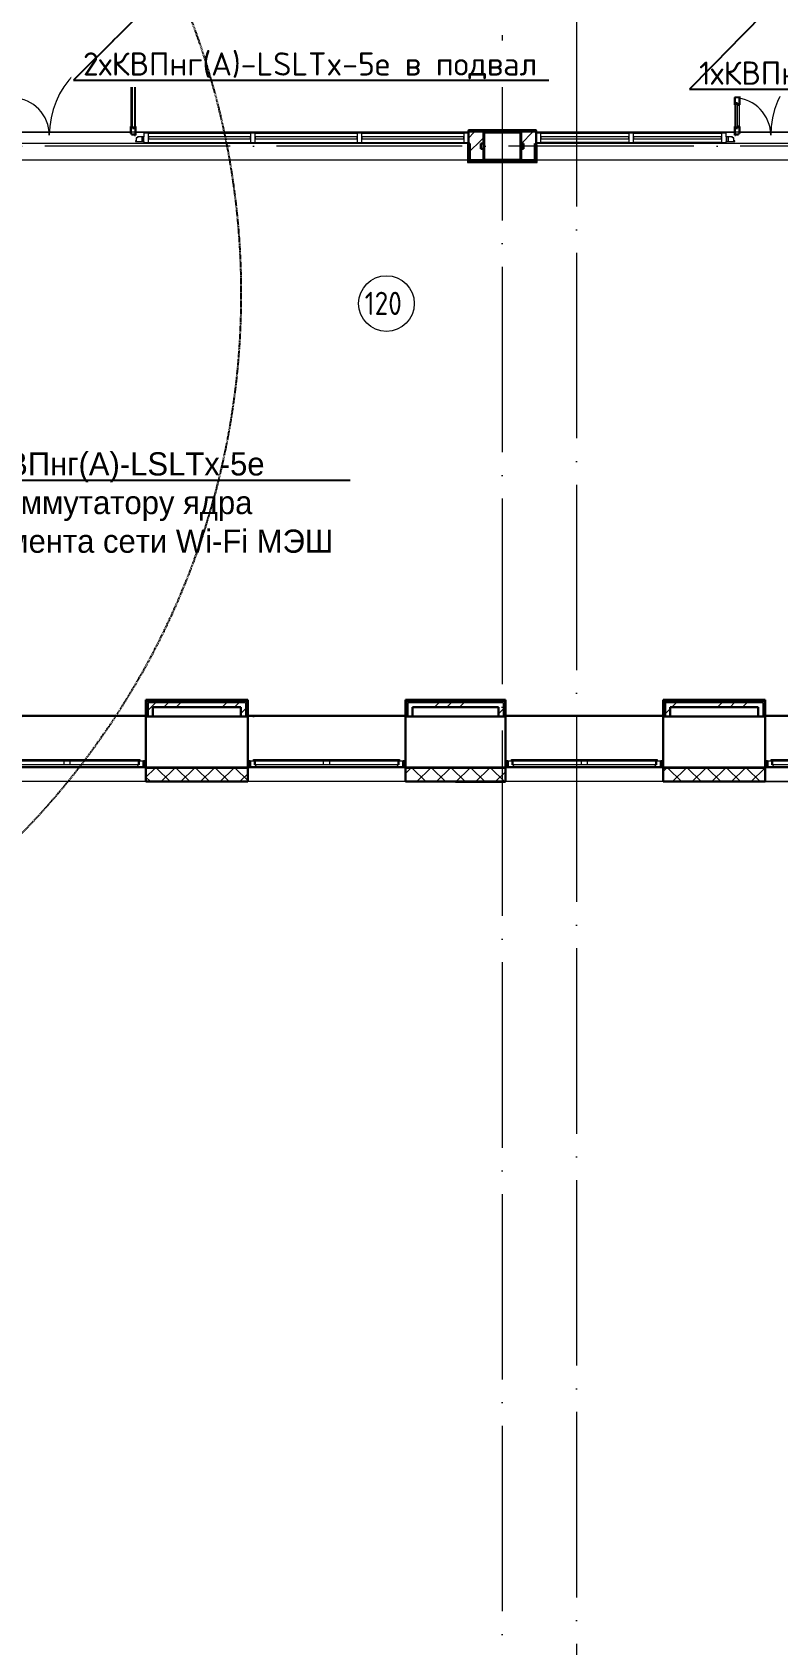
# Model space of a CAD drawing. Header units: millimetres. Extents: x -695119 to 412940, y -249585 to 622758.
# Drawn here: x 17223 to 25263, y 51023 to 68414 of the extents above; entities that cross this region are included whole.
import ezdxf
from ezdxf import colors
from ezdxf.entities.mleader import LeaderData, LeaderLine
from ezdxf.math import Vec2, Vec3

# ---------------------------------------------------------------- set-up
doc = ezdxf.new("R2010")
doc.units = ezdxf.units.MM
for name, pattern in [('ADSK_Линия сетки', [25, 20, -2.5, 0, -2.5]), ('ADSK_Сверху', [450, 300, -150]), ('DASH', [0.75, 0.5, -0.25])]:
    doc.linetypes.add(name, pattern=pattern)
for name, color, linetype, lineweight in [('_ Окна', 252, 'Continuous', 30), ('Витраж', 252, 'Continuous', 9), ('Двери', 8, 'Continuous', 9), ('Линии', 7, 'Continuous', 9), ('Марки помещений', 8, 'Continuous', 20), ('Несущие колонны', 252, 'Continuous', 18), ('Ограждение', 8, 'Continuous', 9), ('Окна', 252, 'Continuous', 9), ('Оси', 252, 'Continuous', 9), ('Панели витража', 8, 'Continuous', 9), ('Стены внутренние', 252, 'Continuous', 18), ('Стены наружные', 252, 'Continuous', 18), ('Стены штриховка', 7, 'Continuous', 9), ('ТХ Текст', 251, 'Continuous', 0)]:
    doc.layers.add(name, color=color, linetype=linetype, lineweight=lineweight)
doc.layers.add('_19D-Телекоммуникационные шкафы', color=7, linetype='Continuous')
doc.layers.add('Двери открывание', color=7, linetype='Continuous', lineweight=9, true_color=0xc0c0c0)
doc.styles.add('GOST Common_3', font='', dxfattribs={"height": 3.5})
doc.styles.add('Mipgost_5', font='', dxfattribs={"height": 250})
doc.styles.get('GOST Common_3').set_extended_font_data('GOST type B')
doc.styles.get('Mipgost_5').set_extended_font_data('Mipgost')
pattern_1 = [(0, (-32121.8, 98), (0, 600), []), (90, (-32121.8, 98), (-600, 4e-14), [])]

# ---------------------------------------------------------------- blocks, each defined once
blk = doc.blocks.new('1 этаж')
at = {"layer": 'Ограждение', "true_color": 0x636466}
h = blk.add_hatch(dxfattribs=at)
h.set_pattern_fill('FP_25', color=251, style=0, pattern_type=2)
h.set_pattern_definition(pattern_1)
h.paths.add_polyline_path([(-23023, -13822), (-22293, -13822), (-22293, -13817), (-23023, -13817)])
h = blk.add_hatch(dxfattribs=at)
h.set_pattern_fill('FP_25', color=251, style=0, pattern_type=2)
h.set_pattern_definition(pattern_1)
h.paths.add_polyline_path([(-22308, -14167), (-22283, -14167), (-22293, -14157), (-23023, -14157), (-23033, -14167), (-22999, -14167)])
at = {"layer": '_ Окна', "color": 251, "lineweight": 18, "true_color": 0x636466}
for p, q in [((-26592, -20665), (-26587, -20682)), ((-26587, -20682), (-26528, -20682)), ((-26574, -20665), (-26586, -20665)), ((-26574, -20624), (-26574, -20665)), ((-26528, -20624), (-26566, -20624)), ((-26528, -20682), (-26528, -20624)), ((-25340, -20624), (-25378, -20624)), ((-25378, -20624), (-25378, -20682)), ((-25378, -20682), (-25318, -20682)), ((-25332, -20665), (-25332, -20624)), ((-25320, -20665), (-25332, -20665)), ((-25318, -20682), (-25314, -20665)), ((-23792, -20665), (-23787, -20682)), ((-23787, -20682), (-23728, -20682)), ((-23774, -20665), (-23786, -20665)), ((-23774, -20624), (-23774, -20665)), ((-23728, -20624), (-23766, -20624)), ((-23728, -20682), (-23728, -20624)), ((-22560, -20624), (-22598, -20624)), ((-22598, -20624), (-22598, -20682)), ((-22598, -20682), (-22538, -20682)), ((-22552, -20665), (-22552, -20624)), ((-22540, -20665), (-22552, -20665)), ((-22538, -20682), (-22534, -20665)), ((-21012, -20665), (-21007, -20682)), ((-21007, -20682), (-20948, -20682)), ((-20994, -20665), (-21006, -20665)), ((-20994, -20624), (-20994, -20665)), ((-20948, -20624), (-20986, -20624)), ((-20948, -20682), (-20948, -20624)), ((-19760, -20624), (-19798, -20624)), ((-19798, -20624), (-19798, -20682)), ((-19798, -20682), (-19738, -20682)), ((-19752, -20665), (-19752, -20624)), ((-19740, -20665), (-19752, -20665)), ((-19738, -20682), (-19734, -20665))]:
    blk.add_line(p, q, dxfattribs=at)
at = {"layer": '_ Окна', "color": 251, "true_color": 0x636466}
for p, q in [((-26503, -20624), (-26528, -20624)), ((-26528, -20624), (-26528, -20682)), ((-26528, -20682), (-26503, -20682)), ((-25378, -20624), (-25403, -20624)), ((-25403, -20682), (-25378, -20682)), ((-25378, -20682), (-25378, -20624)), ((-23703, -20624), (-23728, -20624)), ((-23728, -20624), (-23728, -20682)), ((-23728, -20682), (-23703, -20682)), ((-22598, -20624), (-22623, -20624)), ((-22623, -20682), (-22598, -20682)), ((-22598, -20682), (-22598, -20624)), ((-20923, -20624), (-20948, -20624)), ((-20948, -20624), (-20948, -20682)), ((-20948, -20682), (-20923, -20682)), ((-19798, -20624), (-19823, -20624)), ((-19823, -20682), (-19798, -20682)), ((-19798, -20682), (-19798, -20624))]:
    blk.add_line(p, q, dxfattribs=at)
at = {"layer": 'Витраж', "color": 251, "lineweight": 18, "true_color": 0x636466, "extrusion": (0, 0, -1)}
for p, q in [((-26473, -13852), (-26523, -13852)), ((-26523, -13852), (-26523, -13892)), ((-26473, -13952), (-26473, -13852)), ((-25323, -13852), (-25373, -13852)), ((-25373, -13852), (-25373, -13952)), ((-25323, -13952), (-25323, -13852)), ((-24173, -13852), (-24223, -13852)), ((-24223, -13852), (-24223, -13952)), ((-24173, -13952), (-24173, -13852)), ((-22243, -13852), (-22293, -13852)), ((-22293, -13852), (-22293, -13952)), ((-22243, -13952), (-22243, -13852)), ((-21243, -13852), (-21293, -13852)), ((-21293, -13852), (-21293, -13952)), ((-21243, -13952), (-21243, -13852)), ((-20243, -13852), (-20293, -13852)), ((-20293, -13852), (-20293, -13952)), ((-20243, -13892), (-20243, -13852)), ((-26523, -13942), (-26523, -13952)), ((-26523, -13952), (-26473, -13952)), ((-25373, -13952), (-25323, -13952)), ((-24223, -13952), (-24173, -13952)), ((-22293, -13952), (-22243, -13952)), ((-21293, -13952), (-21243, -13952)), ((-20293, -13952), (-20243, -13952)), ((-20243, -13952), (-20243, -13942))]:
    blk.add_line(p, q, dxfattribs=at)
at = {"layer": 'Витраж', "color": 251, "true_color": 0x636466}
for p, q in [((-26473, -13852), (-25373, -13852)), ((-25323, -13852), (-24223, -13852)), ((-24173, -13852), (-23073, -13852)), ((-22243, -13852), (-21293, -13852)), ((-21243, -13852), (-20293, -13852)), ((-26473, -13952), (-25373, -13952)), ((-25323, -13952), (-24223, -13952)), ((-24173, -13952), (-23073, -13952)), ((-21293, -13952), (-22243, -13952)), ((-20293, -13952), (-21243, -13952))]:
    blk.add_line(p, q, dxfattribs=at)
at = {"layer": 'Витраж', "color": 251, "lineweight": 18, "true_color": 0x636466}
for p, q in [((-23023, -13852), (-23073, -13852)), ((-23073, -13852), (-23073, -13952)), ((-23023, -13952), (-23023, -13852)), ((-23073, -13952), (-23023, -13952))]:
    blk.add_line(p, q, dxfattribs=at)
at = {"layer": 'Двери', "color": 251, "lineweight": 30, "true_color": 0x636466}
for p, q in [((-26657, -12928), (-26665, -12928)), ((-26665, -12928), (-26665, -13004)), ((-26665, -13004), (-26645, -13004)), ((-26623, -12919), (-26657, -12919)), ((-26657, -12919), (-26657, -12928)), ((-26645, -13004), (-26645, -12986)), ((-26645, -12986), (-26624, -12986)), ((-26624, -12986), (-26624, -13004)), ((-26624, -13004), (-26615, -13004)), ((-26615, -12910), (-26623, -12910)), ((-26623, -12910), (-26623, -12919)), ((-26615, -13004), (-26615, -12910)), ((-20143, -13468), (-20151, -13468)), ((-20151, -13468), (-20151, -13544)), ((-20142, -13544), (-20151, -13544)), ((-20109, -13459), (-20143, -13459)), ((-20143, -13459), (-20143, -13468)), ((-20142, -13526), (-20142, -13544)), ((-20121, -13526), (-20142, -13526)), ((-20121, -13544), (-20121, -13526)), ((-20101, -13544), (-20121, -13544)), ((-20101, -13450), (-20109, -13450)), ((-20109, -13450), (-20109, -13459)), ((-20101, -13544), (-20101, -13450)), ((-26665, -13780), (-26665, -13856)), ((-26665, -13780), (-26645, -13780)), ((-26665, -13856), (-26657, -13856)), ((-26657, -13856), (-26657, -13865)), ((-26657, -13865), (-26623, -13865)), ((-26645, -13780), (-26645, -13798)), ((-26645, -13798), (-26624, -13798)), ((-26624, -13780), (-26615, -13780)), ((-26624, -13798), (-26624, -13780)), ((-26623, -13865), (-26623, -13874)), ((-26623, -13874), (-26615, -13874)), ((-26615, -13874), (-26615, -13780)), ((-20151, -13780), (-20151, -13874)), ((-20142, -13780), (-20151, -13780)), ((-20151, -13874), (-20143, -13874)), ((-20143, -13874), (-20143, -13865)), ((-20143, -13865), (-20109, -13865)), ((-20142, -13798), (-20142, -13780)), ((-20121, -13798), (-20142, -13798)), ((-20121, -13780), (-20121, -13798)), ((-20101, -13780), (-20121, -13780)), ((-20109, -13865), (-20109, -13856)), ((-20109, -13856), (-20101, -13856)), ((-20101, -13856), (-20101, -13780))]:
    blk.add_line(p, q, dxfattribs=at)
at = {"layer": 'Двери', "color": 251, "true_color": 0x636466}
for p, q in [((-26665, -13004), (-26665, -13780)), ((-26645, -13798), (-26645, -12986)), ((-26645, -12986), (-26624, -12986)), ((-26624, -12986), (-26624, -13798)), ((-26615, -13780), (-26615, -13004)), ((-20151, -13544), (-20151, -13780)), ((-20142, -13526), (-20142, -13798)), ((-20121, -13526), (-20142, -13526)), ((-20121, -13798), (-20121, -13526)), ((-20101, -13780), (-20101, -13544)), ((-26624, -13798), (-26645, -13798)), ((-26592, -13900), (-26606, -13900)), ((-26606, -13900), (-26606, -13934)), ((-26592, -13892), (-26592, -13900)), ((-26543, -13892), (-26592, -13892)), ((-26523, -13892), (-26543, -13892)), ((-26543, -13892), (-26543, -13942)), ((-26543, -13942), (-26543, -13892)), ((-26523, -13942), (-26523, -13892)), ((-20243, -13892), (-20243, -13942)), ((-20223, -13892), (-20243, -13892)), ((-20223, -13942), (-20223, -13892)), ((-20174, -13892), (-20223, -13892)), ((-20223, -13892), (-20223, -13942)), ((-20174, -13900), (-20174, -13892)), ((-20160, -13900), (-20174, -13900)), ((-20160, -13934), (-20160, -13900)), ((-20142, -13798), (-20121, -13798)), ((-26606, -13934), (-26615, -13934)), ((-26615, -13934), (-26615, -13942)), ((-26615, -13942), (-26543, -13942)), ((-26543, -13942), (-26523, -13942)), ((-20243, -13942), (-20223, -13942)), ((-20223, -13942), (-20151, -13942)), ((-20151, -13934), (-20160, -13934)), ((-20151, -13942), (-20151, -13934))]:
    blk.add_line(p, q, dxfattribs=at)
at = {"layer": 'Двери открывание', "color": 251, "true_color": 0x636466}
for centre, radius, start, end in [((-26597, -13874), 946, 91.0903, 180), ((-18817, -13874), 946, 91.0903, 180), ((-27949, -13874), 406, 0, 87.459), ((-20169, -13874), 406, 0, 87.459)]:
    blk.add_arc(centre, radius, start, end, dxfattribs=at)
at = {"layer": 'Линии', "color": 251, "linetype": 'ADSK_Сверху', "ltscale": 100, "true_color": 0x636466}
for p, q in [((-15053, -13842), (-48263, -13842)), ((-15053, -14142), (-48263, -14142))]:
    blk.add_line(p, q, dxfattribs=at)
at = {"layer": 'Марки помещений', "color": 251, "true_color": 0x636466}
blk.add_circle((-23907, -15689), 300, dxfattribs=at)
at = {"layer": 'Несущие колонны', "color": 251, "lineweight": 40, "true_color": 0x636466}
for p, q in [((-22858, -13842), (-22458, -13842)), ((-22858, -14142), (-22858, -13842)), ((-22458, -13842), (-22858, -13842)), ((-22458, -13842), (-22458, -14142)), ((-22858, -13962), (-22858, -14142)), ((-22458, -14142), (-22458, -13962)), ((-22458, -14142), (-22858, -14142)), ((-22858, -14142), (-22458, -14142))]:
    blk.add_line(p, q, dxfattribs=at)
at = {"layer": 'Несущие колонны', "color": 251, "true_color": 0x636466}
for p, q in [((-22858, -13842), (-22858, -13962)), ((-22458, -13962), (-22458, -13842))]:
    blk.add_line(p, q, dxfattribs=at)
at = {"layer": 'Ограждение', "color": 251, "true_color": 0x636466}
for p, q in [((-23023, -13822), (-23023, -13817)), ((-22293, -13817), (-23023, -13817)), ((-22293, -13817), (-22293, -13822)), ((-23033, -13962), (-23023, -13962)), ((-23033, -13962), (-23033, -14167)), ((-22293, -13977), (-22283, -13977)), ((-22283, -14167), (-22283, -13977)), ((-23033, -14167), (-23023, -14157)), ((-23033, -14167), (-22283, -14167)), ((-22283, -14167), (-22293, -14157))]:
    blk.add_line(p, q, dxfattribs=at)
at = {"layer": 'Окна', "color": 251, "true_color": 0x636466}
for p, q in [((-28140, -20607), (-27368, -20607)), ((-27368, -20624), (-28140, -20624)), ((-27388, -20665), (-28120, -20665)), ((-28118, -20682), (-26587, -20682)), ((-27388, -20624), (-27388, -20665)), ((-27318, -20665), (-27388, -20665)), ((-27368, -20607), (-27338, -20607)), ((-27368, -20607), (-27368, -20624)), ((-27338, -20624), (-27368, -20624)), ((-27338, -20607), (-26566, -20607)), ((-27338, -20624), (-27338, -20607)), ((-26566, -20624), (-27338, -20624)), ((-27318, -20665), (-27318, -20624)), ((-26586, -20665), (-27318, -20665)), ((-26586, -20624), (-26586, -20665)), ((-26566, -20607), (-26566, -20624)), ((-25340, -20607), (-24568, -20607)), ((-25340, -20624), (-25340, -20607)), ((-24568, -20624), (-25340, -20624)), ((-25320, -20665), (-25320, -20624)), ((-24588, -20665), (-25320, -20665)), ((-25318, -20682), (-23787, -20682)), ((-24588, -20624), (-24588, -20665)), ((-24518, -20665), (-24588, -20665)), ((-24568, -20607), (-24538, -20607)), ((-24568, -20607), (-24568, -20624)), ((-24538, -20624), (-24568, -20624)), ((-24538, -20607), (-23766, -20607)), ((-24538, -20624), (-24538, -20607)), ((-23766, -20624), (-24538, -20624)), ((-24518, -20665), (-24518, -20624)), ((-23786, -20665), (-24518, -20665)), ((-23786, -20624), (-23786, -20665)), ((-23766, -20607), (-23766, -20624)), ((-22560, -20607), (-21788, -20607)), ((-22560, -20624), (-22560, -20607)), ((-21788, -20624), (-22560, -20624)), ((-22540, -20665), (-22540, -20624)), ((-21808, -20665), (-22540, -20665)), ((-22538, -20682), (-21007, -20682)), ((-21808, -20624), (-21808, -20665)), ((-21738, -20665), (-21808, -20665)), ((-21788, -20607), (-21758, -20607)), ((-21788, -20607), (-21788, -20624)), ((-21758, -20624), (-21788, -20624)), ((-21758, -20607), (-20986, -20607)), ((-21758, -20624), (-21758, -20607)), ((-20986, -20624), (-21758, -20624)), ((-21738, -20665), (-21738, -20624)), ((-21006, -20665), (-21738, -20665)), ((-21006, -20624), (-21006, -20665)), ((-20986, -20607), (-20986, -20624)), ((-19760, -20607), (-18988, -20607)), ((-19760, -20624), (-19760, -20607)), ((-18988, -20624), (-19760, -20624)), ((-19740, -20665), (-19740, -20624)), ((-19008, -20665), (-19740, -20665)), ((-19738, -20682), (-18207, -20682))]:
    blk.add_line(p, q, dxfattribs=at)
at = {"layer": 'Оси', "color": 251, "linetype": 'ADSK_Линия сетки', "ltscale": 100, "true_color": 0x636466}
for p, q in [((-22658, 32209), (-22658, -32498)), ((-21858, -2642), (-21858, -33768)), ((4409, -13992), (-72530, -13992)), ((4409, -20142), (-72530, -20142))]:
    blk.add_line(p, q, dxfattribs=at)
at = {"layer": 'Панели витража', "color": 251, "lineweight": 18, "true_color": 0x636466}
for p, q in [((-25373, -13889), (-26473, -13889)), ((-26473, -13889), (-26473, -13914)), ((-25373, -13914), (-25373, -13889)), ((-24223, -13889), (-25323, -13889)), ((-25323, -13889), (-25323, -13914)), ((-24223, -13914), (-24223, -13889)), ((-23073, -13889), (-24173, -13889)), ((-24173, -13889), (-24173, -13914)), ((-23073, -13914), (-23073, -13889)), ((-21293, -13889), (-22243, -13889)), ((-22243, -13889), (-22243, -13914)), ((-21293, -13914), (-21293, -13889)), ((-20293, -13889), (-21243, -13889)), ((-21243, -13889), (-21243, -13914)), ((-20293, -13914), (-20293, -13889)), ((-26473, -13914), (-25373, -13914)), ((-25323, -13914), (-24223, -13914)), ((-24173, -13914), (-23073, -13914)), ((-22243, -13914), (-21293, -13914)), ((-21243, -13914), (-20293, -13914))]:
    blk.add_line(p, q, dxfattribs=at)
at = {"layer": 'Стены внутренние', "color": 251, "lineweight": 30, "true_color": 0x636466}
for p, q in [((-26503, -20142), (-26503, -20692)), ((-25478, -20142), (-26428, -20142)), ((-25403, -20692), (-25403, -20142)), ((-23703, -20142), (-23703, -20692)), ((-22698, -20142), (-23628, -20142)), ((-22623, -20692), (-22623, -20142)), ((-20923, -20142), (-20923, -20692)), ((-19898, -20142), (-20848, -20142)), ((-19823, -20692), (-19823, -20142)), ((-26503, -20692), (-25403, -20692)), ((-23703, -20692), (-22623, -20692)), ((-20923, -20692), (-19823, -20692)), ((-26503, -20702), (-26503, -20844)), ((-26503, -20844), (-25403, -20844)), ((-25403, -20844), (-25403, -20702)), ((-23703, -20702), (-23703, -20844)), ((-23703, -20844), (-22623, -20844)), ((-22623, -20844), (-22623, -20702)), ((-20923, -20702), (-20923, -20844)), ((-20923, -20844), (-19823, -20844)), ((-19823, -20844), (-19823, -20702))]:
    blk.add_line(p, q, dxfattribs=at)
at = {"layer": 'Стены внутренние', "color": 251, "true_color": 0x636466}
for p, q in [((-26503, -20692), (-28203, -20692)), ((-23703, -20692), (-25403, -20692)), ((-20923, -20692), (-22623, -20692)), ((-18123, -20692), (-19823, -20692)), ((-26503, -20844), (-28203, -20844)), ((-23703, -20844), (-25403, -20844)), ((-20923, -20844), (-22623, -20844)), ((-18123, -20844), (-19823, -20844))]:
    blk.add_line(p, q, dxfattribs=at)
at = {"layer": 'Стены внутренние', "color": 251, "linetype": 'Continuous', "lineweight": 9, "true_color": 0x636466}
for p, q in [((-26503, -20730), (-26501, -20730)), ((-26501, -20744), (-26503, -20748)), ((-26501, -20797), (-26405, -20702)), ((-26456, -20842), (-26501, -20797)), ((-26243, -20842), (-26383, -20702)), ((-26333, -20842), (-26193, -20702)), ((-26031, -20842), (-26171, -20702)), ((-26121, -20842), (-25981, -20702)), ((-25819, -20842), (-25959, -20702)), ((-25909, -20842), (-25769, -20702)), ((-25607, -20842), (-25747, -20702)), ((-25736, -20842), (-25737, -20844)), ((-25697, -20842), (-25557, -20702)), ((-25403, -20834), (-25535, -20702)), ((-25484, -20842), (-25403, -20760)), ((-25481, -20844), (-25482, -20842)), ((-23703, -20757), (-23647, -20702)), ((-23698, -20842), (-23701, -20839)), ((-23486, -20842), (-23626, -20702)), ((-23575, -20842), (-23435, -20702)), ((-23274, -20842), (-23414, -20702)), ((-23363, -20842), (-23223, -20702)), ((-23061, -20842), (-23201, -20702)), ((-23151, -20842), (-23011, -20702)), ((-22849, -20842), (-22989, -20702)), ((-22939, -20842), (-22799, -20702)), ((-22637, -20842), (-22777, -20702)), ((-22727, -20842), (-22623, -20738)), ((-20923, -20735), (-20890, -20702)), ((-20728, -20842), (-20868, -20702)), ((-20817, -20842), (-20677, -20702)), ((-20810, -20844), (-20810, -20844)), ((-20516, -20842), (-20656, -20702)), ((-20605, -20842), (-20465, -20702)), ((-20304, -20842), (-20444, -20702)), ((-20393, -20842), (-20253, -20702)), ((-20092, -20842), (-20232, -20702)), ((-20201, -20844), (-20202, -20842)), ((-20181, -20842), (-20041, -20702)), ((-19880, -20842), (-20020, -20702)), ((-19969, -20842), (-19829, -20702)), ((-19967, -20843), (-19968, -20842))]:
    blk.add_line(p, q, dxfattribs=at)
at = {"layer": 'Стены наружные', "color": 251, "true_color": 0x636466}
for p, q in [((-27881, -13842), (-26665, -13842)), ((-26615, -13842), (-23023, -13842)), ((-22858, -13962), (-22858, -13842)), ((-22458, -13842), (-22458, -13962)), ((-22293, -13842), (-20151, -13842)), ((-20101, -13842), (-18885, -13842)), ((-23033, -13962), (-28073, -13962)), ((-18693, -13962), (-22293, -13962)), ((-28203, -20127), (-26503, -20127)), ((-26503, -20142), (-28203, -20142)), ((-25403, -20127), (-23703, -20127)), ((-23703, -20142), (-25403, -20142)), ((-22623, -20127), (-20923, -20127)), ((-20923, -20142), (-22623, -20142)), ((-19823, -20127), (-18123, -20127)), ((-18123, -20142), (-19823, -20142)), ((-28203, -20692), (-26503, -20692)), ((-25403, -20692), (-23703, -20692)), ((-22623, -20692), (-20923, -20692)), ((-19823, -20692), (-18123, -20692)), ((-20351, -20849), (-20351, -20844)), ((-18123, -20849), (-20351, -20849)), ((-19823, -20844), (-18123, -20844)), ((-19823, -20844), (-19823, -20849))]:
    blk.add_line(p, q, dxfattribs=at)
at = {"layer": 'Стены наружные', "color": 251, "lineweight": 30, "true_color": 0x636466}
for p, q in [((-23023, -13822), (-23023, -14157)), ((-22293, -13822), (-23023, -13822)), ((-22858, -13842), (-22458, -13842)), ((-22293, -14157), (-22293, -13822)), ((-23023, -13962), (-23008, -13962)), ((-23008, -13962), (-23008, -14142)), ((-22888, -13962), (-22858, -13962)), ((-22888, -14022), (-22888, -13962)), ((-22858, -14022), (-22888, -14022)), ((-22858, -14142), (-22858, -14022)), ((-22458, -13962), (-22428, -13962)), ((-22428, -14022), (-22458, -14022)), ((-22458, -14022), (-22458, -14142)), ((-22428, -13962), (-22428, -14022)), ((-22308, -14142), (-22308, -13962)), ((-23023, -14157), (-22293, -14157)), ((-22308, -14142), (-23008, -14142)), ((-26503, -19962), (-26503, -20142)), ((-25403, -19962), (-26503, -19962)), ((-25403, -19967), (-26503, -19967)), ((-25403, -20142), (-25403, -19962)), ((-23703, -19962), (-23703, -20142)), ((-22623, -19962), (-23703, -19962)), ((-22623, -19967), (-23703, -19967)), ((-22623, -20142), (-22623, -19962)), ((-20923, -19962), (-20923, -20142)), ((-19823, -19962), (-20923, -19962)), ((-19823, -19967), (-20923, -19967)), ((-19823, -20142), (-19823, -19962)), ((-26503, -20142), (-26428, -20142)), ((-26428, -20042), (-25478, -20042)), ((-26428, -20142), (-26428, -20042)), ((-25478, -20042), (-25478, -20142)), ((-25478, -20142), (-25403, -20142)), ((-23703, -20142), (-23628, -20142)), ((-23628, -20042), (-22698, -20042)), ((-23628, -20142), (-23628, -20042)), ((-22698, -20042), (-22698, -20142)), ((-22698, -20142), (-22623, -20142)), ((-20923, -20142), (-20848, -20142)), ((-20848, -20042), (-19898, -20042)), ((-20848, -20142), (-20848, -20042)), ((-19898, -20042), (-19898, -20142)), ((-19898, -20142), (-19823, -20142)), ((-25403, -20692), (-26503, -20692)), ((-26503, -20692), (-26503, -20702)), ((-25403, -20702), (-25403, -20692)), ((-22623, -20692), (-23703, -20692)), ((-23703, -20692), (-23703, -20702)), ((-22623, -20702), (-22623, -20692)), ((-19823, -20692), (-20923, -20692)), ((-20923, -20692), (-20923, -20702)), ((-19823, -20702), (-19823, -20692)), ((-22623, -20844), (-23163, -20844)), ((-23163, -20844), (-23163, -20849)), ((-23163, -20849), (-22623, -20849)), ((-22623, -20849), (-22623, -20844))]:
    blk.add_line(p, q, dxfattribs=at)
at = {"layer": 'Стены наружные', "color": 251, "linetype": 'Continuous', "lineweight": 9, "true_color": 0x636466}
for p, q in [((-23023, -13905), (-22960, -13842)), ((-22995, -13827), (-22990, -13822)), ((-22924, -13827), (-22919, -13822)), ((-22923, -13962), (-22858, -13897)), ((-22853, -13827), (-22848, -13822)), ((-22783, -13827), (-22778, -13822)), ((-22727, -13842), (-22712, -13827)), ((-22712, -13827), (-22707, -13822)), ((-22641, -13827), (-22636, -13822)), ((-22571, -13827), (-22566, -13822)), ((-22500, -13827), (-22495, -13822)), ((-22451, -13962), (-22331, -13842)), ((-22429, -13827), (-22424, -13822)), ((-22358, -13827), (-22353, -13822)), ((-22303, -13842), (-22293, -13832)), ((-23008, -14047), (-22983, -14022)), ((-22983, -14022), (-22923, -13962)), ((-23023, -14138), (-23008, -14123)), ((-22618, -14157), (-22603, -14142)), ((-22317, -14142), (-22308, -14133)), ((-26444, -20042), (-26394, -19992)), ((-26331, -19992), (-26319, -19979)), ((-26319, -19979), (-26306, -19967)), ((-26309, -20042), (-26259, -19992)), ((-26306, -19967), (-26301, -19962)), ((-26174, -20042), (-26124, -19992)), ((-26119, -19992), (-26107, -19979)), ((-26107, -19979), (-26094, -19967)), ((-25907, -19992), (-25895, -19979)), ((-25895, -19979), (-25882, -19967)), ((-25882, -19967), (-25877, -19962)), ((-25695, -19992), (-25683, -19979)), ((-25683, -19979), (-25670, -19967)), ((-25680, -20042), (-25630, -19992)), ((-25545, -20042), (-25495, -19992)), ((-25483, -19992), (-25470, -19979)), ((-25470, -19979), (-25458, -19967)), ((-25458, -19967), (-25453, -19962)), ((-23574, -19992), (-23561, -19979)), ((-23561, -19979), (-23549, -19967)), ((-23390, -20042), (-23340, -19992)), ((-23362, -19992), (-23349, -19979)), ((-23349, -19979), (-23337, -19967)), ((-23337, -19967), (-23332, -19962)), ((-23255, -20042), (-23205, -19992)), ((-23149, -19992), (-23137, -19979)), ((-23137, -19979), (-23124, -19967)), ((-23120, -20042), (-23070, -19992)), ((-22937, -19992), (-22925, -19979)), ((-22925, -19979), (-22912, -19967)), ((-22912, -19967), (-22907, -19962)), ((-22725, -19992), (-22713, -19979)), ((-22713, -19979), (-22700, -19967)), ((-20830, -20042), (-20780, -19992)), ((-20816, -19992), (-20804, -19979)), ((-20804, -19979), (-20791, -19967)), ((-20791, -19967), (-20786, -19962)), ((-20604, -19992), (-20591, -19979)), ((-20591, -19979), (-20579, -19967)), ((-20392, -19992), (-20379, -19979)), ((-20379, -19979), (-20367, -19967)), ((-20367, -19967), (-20362, -19962)), ((-20337, -20042), (-20287, -19992)), ((-20202, -20042), (-20152, -19992)), ((-20180, -19992), (-20167, -19979)), ((-20167, -19979), (-20155, -19967)), ((-20067, -20042), (-20017, -19992)), ((-19967, -19992), (-19955, -19979)), ((-19955, -19979), (-19942, -19967)), ((-19942, -19967), (-19937, -19962)), ((-26481, -20142), (-26478, -20138)), ((-26478, -20076), (-26444, -20042)), ((-25478, -20109), (-25428, -20059)), ((-25421, -20142), (-25415, -20136)), ((-25415, -20136), (-25403, -20124)), ((-23703, -20121), (-23690, -20108)), ((-23690, -20108), (-23678, -20096)), ((-22698, -20113), (-22648, -20063)), ((-22648, -20126), (-22635, -20114)), ((-22635, -20114), (-22623, -20101)), ((-20923, -20099), (-20910, -20086)), ((-20910, -20086), (-20898, -20074)), ((-20898, -20109), (-20848, -20059)), ((-19848, -20084), (-19835, -20072)), ((-19835, -20072), (-19823, -20059))]:
    blk.add_line(p, q, dxfattribs=at)
at = {"layer": 'Стены штриховка', "color": 251, "true_color": 0x636466}
for p, q in [((-22293, -13827), (-23023, -13827)), ((-22858, -13842), (-23023, -13842)), ((-22293, -13842), (-22458, -13842)), ((-22308, -13962), (-22293, -13962)), ((-26490, -19979), (-25415, -19979)), ((-26490, -19979), (-26490, -20142)), ((-26478, -19992), (-25428, -19992)), ((-26478, -19992), (-26478, -20142)), ((-25428, -19992), (-25428, -20142)), ((-25415, -19979), (-25415, -20142)), ((-23690, -19979), (-22635, -19979)), ((-23690, -19979), (-23690, -20142)), ((-23678, -19992), (-22648, -19992)), ((-23678, -19992), (-23678, -20142)), ((-22648, -19992), (-22648, -20142)), ((-22635, -19979), (-22635, -20142)), ((-20910, -19979), (-19835, -19979)), ((-20910, -19979), (-20910, -20142)), ((-20898, -19992), (-19848, -19992)), ((-20898, -19992), (-20898, -20142)), ((-19848, -19992), (-19848, -20142)), ((-19835, -19979), (-19835, -20142)), ((-25403, -20702), (-26503, -20702)), ((-26501, -20842), (-26501, -20702)), ((-25403, -20842), (-26501, -20842)), ((-22623, -20702), (-23703, -20702)), ((-23701, -20768), (-23703, -20768)), ((-23701, -20768), (-23701, -20842)), ((-23701, -20842), (-22625, -20842)), ((-22623, -20768), (-22625, -20768)), ((-22625, -20842), (-22625, -20768)), ((-19823, -20702), (-20923, -20702)), ((-20921, -20768), (-20923, -20768)), ((-20921, -20768), (-20921, -20842)), ((-20921, -20842), (-19825, -20842)), ((-19823, -20768), (-19825, -20768)), ((-19825, -20842), (-19825, -20768))]:
    blk.add_line(p, q, dxfattribs=at)
at = {"layer": 'Марки помещений', "color": 251, "true_color": 0x636466, "style": 'GOST Common_3', "width": 0.9}
blk.add_text('120', height=250, dxfattribs=at).set_placement((-24142, -15812))
blk = doc.blocks.new('план Новый корпус (не печатать) 2$0$_Dot')
at = {"color": 251, "linetype": 'ByBlock', "lineweight": -2}
blk.add_line((-0.5, 0), (-1, 0), dxfattribs=at)
at = {"color": 251, "linetype": 'ByBlock', "const_width": 0.5}
blk.add_lwpolyline([(-0.25, 0, 1), (0.25, 0, 1)], format="xyb", close=True, dxfattribs=at)

msp = doc.modelspace()

# ---------------------------------------------------------------- block references
msp.add_blockref('1 этаж', (44950.089, 81176.937))

# ---------------------------------------------------------------- next in the draw order: leaders
ml = msp.add_multileader_mtext('Standard')
ml.set_content('{\\fISOCPEUR|b0|i0|c204|p34;1хКВПнг(А)-LSLTx-5е на 2 этаж}', color=256, style='Mipgost_5')
ml.set_leader_properties()
ml.build(insert=Vec2(0, 0))
ml.multileader.update_dxf_attribs({"text_left_attachment_type": 6, "text_right_attachment_type": 6, "dogleg_length": 100})
ctx = ml.context
ctx.base_point, ctx.char_height, ctx.plane_origin = Vec3(24412.202, 67798.547), 250, Vec3(35111.123, 61214.393)
ctx.left_attachment, ctx.right_attachment = 6, 6
notes = []
notes.append((ctx, [(1, (1, 1, 0), (24312.202, 67798.547), (1, 0), 100, [(0, [(26378.278, 69914.326)], 0, [])])]))
ctx.mtext.insert, ctx.mtext.width, ctx.mtext.flow_direction = Vec3(24414.202, 68098.547), 5433.0108, 5
ctx.mtext.has_bg_fill, ctx.mtext.bg_color, ctx.mtext.bg_scale_factor, ctx.mtext.bg_transparency, ctx.mtext.use_window_bg_color = 1, -1027028792, 1.5, 0, 1
ml = msp.add_multileader_mtext('Standard')
ml.set_content('{\\fISOCPEUR|b0|i0|c204|p34;2хКВПнг(А)-LSLTx-5е в подвал}', color=256, style='Mipgost_5')
ml.set_leader_properties()
ml.build(insert=Vec2(0, 0))
ml.multileader.update_dxf_attribs({"text_left_attachment_type": 6, "text_right_attachment_type": 6, "dogleg_length": 100})
ctx = ml.context
ctx.base_point, ctx.char_height, ctx.plane_origin = Vec3(17768.25, 67897.177), 250, Vec3(28518.438, 61313.023)
ctx.left_attachment, ctx.right_attachment = 6, 6
notes.append((ctx, [(1, (1, 1, 0), (17668.25, 67897.177), (1, 0), 100, [(0, [(18802.607, 69028.754)], 0, [])])]))
ctx.mtext.insert, ctx.mtext.width, ctx.mtext.flow_direction = Vec3(17770.25, 68197.177), 5026.65634, 5
ctx.mtext.has_bg_fill, ctx.mtext.bg_color, ctx.mtext.bg_scale_factor, ctx.mtext.bg_transparency, ctx.mtext.use_window_bg_color = 1, -1027028792, 1.5, 0, 1
at = {"layer": 'ТХ Текст', "color": 251, "ltscale": 100}
ml = msp.add_multileader_mtext('Standard', dxfattribs=at)
ml.set_content('\\A1;1 {\\A0;\\C256;КВПнг(А)-LSLTx-5е\\P\\pxt21;\\C251;К коммутатору ядра\\Pсегмента сети Wi-Fi МЭШ}', color=251, style='Mipgost_5')
ml.set_leader_properties(color=251)
ml.set_arrow_properties(name='план Новый корпус (не печатать) 2$0$_Dot')
ml.build(insert=Vec2(0, 0))
ml.multileader.update_dxf_attribs({"text_left_attachment_type": 6, "text_right_attachment_type": 6, "dogleg_length": 103.837, "arrow_head_size": 10})
ctx = ml.context
ctx.base_point, ctx.char_height, ctx.arrow_head_size, ctx.landing_gap_size, ctx.plane_origin = Vec3(16478.528, 63583.684), 250, 10, 0.09, Vec3(36029.524, 93301.611)
ctx.left_attachment, ctx.right_attachment = 6, 6
notes.append((ctx, [(0, (1, 1, 0), (16374.691, 63583.684), (1, 0), 103.837, [(3, [(14663.287, 65135.021)], 0, [])])]))
ctx.mtext.insert, ctx.mtext.width, ctx.mtext.flow_direction = Vec3(16478.618, 63883.684), 5452.33495, 5
ctx.mtext.has_bg_fill, ctx.mtext.bg_color, ctx.mtext.bg_scale_factor, ctx.mtext.bg_transparency, ctx.mtext.use_window_bg_color = 1, -1027028792, 1.5, 0, 1
for ctx, leaders in notes:
    for number, flags, end, landing, length, lines in leaders:
        leader = LeaderData()
        leader.index, (leader.has_last_leader_line, leader.has_dogleg_vector, leader.attachment_direction) = number, flags
        leader.last_leader_point, leader.dogleg_vector, leader.dogleg_length = Vec3(end), Vec3(landing), length
        for number, points, colour, breaks in lines:
            line = LeaderLine()
            line.index, line.vertices, line.color, line.breaks = number, Vec3.list(points), colors.encode_raw_color(colour), breaks
            leader.lines.append(line)
        ctx.leaders.append(leader)

# ---------------------------------------------------------------- next in the draw order: linework, layer by layer
at = {"layer": '_19D-Телекоммуникационные шкафы', "color": 7, "linetype": 'DASH', "ltscale": 20}
msp.add_circle((11129.82, 65593.037), 8344.415, dxfattribs=at)

doc.saveas('drawing.dxf')
